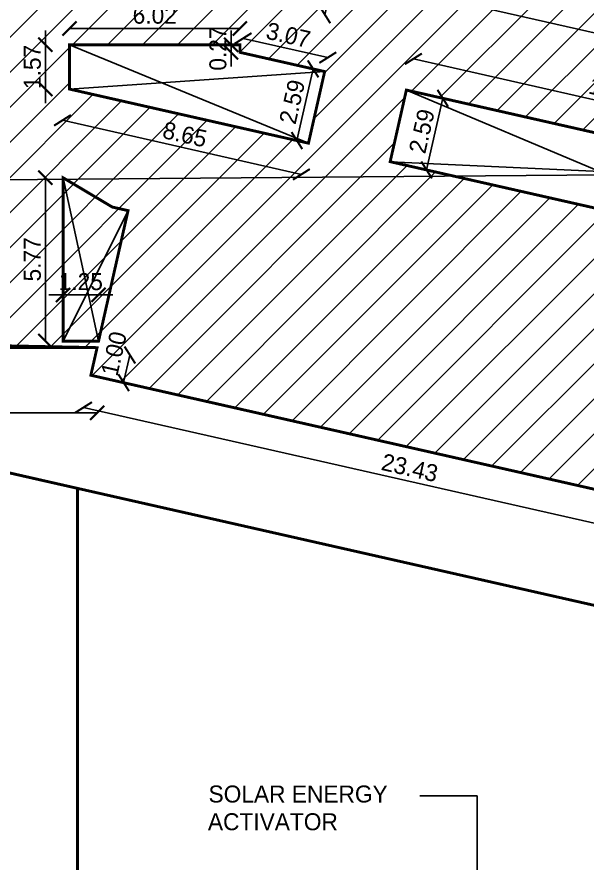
# Model space of a CAD drawing. Header units: metres. Extents: x 6101839 to 6102590, y -6659932 to -6659648.
# Drawn here: x 6101915.9 to 6101936.04, y -6659755.59 to -6659725.71 of the extents above; entities that cross this region are included whole.
import ezdxf

# ---------------------------------------------------------------- set-up
doc = ezdxf.new("R2010")
doc.units = ezdxf.units.M
doc.header["$LTSCALE"] = 500
doc.header["$MEASUREMENT"] = 0
doc.linetypes.add('DASHED2', pattern=[0.375, 0.25, -0.125])
doc.linetypes.add('HIDDEN', pattern=[0.375, 0.25, -0.125])
doc.layers.get('0').update_dxf_attribs({"linetype": 'CONTINUOUS'})
doc.layers.get('Defpoints').update_dxf_attribs({"linetype": 'CONTINUOUS'})
for name, color, linetype in [('Area', 3, 'CONTINUOUS'), ('BLK_1_FLR_0_BLT_UP_AREA_DEDUCT', 26, 'CONTINUOUS'), ('BLK_1_LVL_0_BLDG_FOOT_PRINT', 1, 'CONTINUOUS'), ('BLK_1_LVL_0_SIDE_SETBACK1', 171, 'CONTINUOUS'), ('HATCH', 15, 'CONTINUOUS'), ('ID', 3, 'CONTINUOUS'), ('PLANTATION_TREECOVER', 104, 'DASHED2'), ('railing', 14, 'CONTINUOUS'), ('TEXT', 4, 'CONTINUOUS')]:
    doc.layers.add(name, color=color, linetype=linetype)
for name, color, linetype, plot in [('BLK_1_COVERED_AREA', 140, 'CONTINUOUS', False), ('BLK_1_FLR_0_BLT_UP_AREA', 26, 'CONTINUOUS', False), ('BLK_1_MAX_HEIGHT_CAL_SET_BACK', 6, 'CONTINUOUS', False)]:
    doc.layers.add(name, color=color, linetype=linetype, plot=plot)
doc.layers.add('BLK_1_FIRE_TENDER_MOVEMENT', color=161, linetype='CONTINUOUS', lineweight=0)
doc.layers.add('DIST_EXIT', color=7, linetype='CONTINUOUS', lineweight=0)
doc.styles.add('GD', font='GOTHIC.TTF')
doc.styles.get("Standard").update_dxf_attribs({"font": 'GOTHIC.TTF'})
doc.dimstyles.new('Copy of 1-100-ID', dxfattribs={"dimtxt": 0.6, "dimasz": 0.5, "dimexe": 0, "dimexo": 0, "dimgap": 0.15, "dimtad": 1, "dimzin": 3, "dimdsep": 46, "dimtxsty": 'GD', "dimblk": 'ARCHTICK', "dimcen": 0, "dimse1": 1, "dimse2": 1, "dimclrd": 252, "dimclrt": 3, "dimadec": 0, "dimazin": 0, "dimtfac": 1, "dimtix": 1, "dimtmove": 2, "dimatfit": 3, "dimldrblk": 'ARCHTICK', "dimfxl": 0, "dimtolj": 1, "dimtzin": 0, "dimarcsym": 0})
doc.dimstyles.new('STANDARD$0', dxfattribs={"dimtxt": 7, "dimasz": 3, "dimexe": 3, "dimexo": 1, "dimgap": 1.5, "dimtad": 1, "dimdec": 1, "dimzin": 1, "dimdsep": 46, "dimlunit": 4, "dimtxsty": 'Standard', "dimblk": 'OBLIQUE', "dimcen": 0.09375, "dimdle": 1, "dimclrd": 8, "dimclre": 8, "dimclrt": 7, "dimadec": 1, "dimazin": 0, "dimtfac": 1, "dimtdec": 1, "dimtix": 1, "dimtmove": 2, "dimatfit": 3, "dimldrblk": 'ARCHTICK', "dimfxl": 1, "dimfrac": 2, "dimtolj": 1, "dimtzin": 0, "dimarcsym": 0})

# ---------------------------------------------------------------- blocks, each defined once
blk = doc.blocks.new('_ArchTick')
at = {"color": 0, "linetype": 'ByBlock', "const_width": 0.15}
blk.add_lwpolyline([(-0.5, -0.5), (0.5, 0.5)], dxfattribs=at)
blk = doc.blocks.new('*D1047')
at = {"layer": 'Defpoints', "color": 0, "transparency": 16777216}
for p in [(6101918.50892078, -6659738.359574659), (6101941.359259777, -6659743.529924727), (6101941.101442239, -6659744.669348181)]:
    blk.add_point(p, dxfattribs=at)
at = {"layer": 'ID', "color": 252, "lineweight": -2, "transparency": 16777216}
blk.add_line((6101918.251103243, -6659739.498998113), (6101941.101442239, -6659744.669348181), dxfattribs=at)
at = {"layer": 'ID', "color": 252, "lineweight": -2, "transparency": 16777216, "xscale": 0.5, "yscale": 0.5, "zscale": 0.5}
for p, rotation in [((6101918.251103243, -6659739.498998113), 167.2503667728539), ((6101941.101442239, -6659744.669348181), 347.2503667728539)]:
    blk.add_blockref('_ArchTick', p, dxfattribs=dict(at, rotation=rotation))
at = {"layer": 'ID', "color": 3, "transparency": 16777216, "insert": (6101929.778914399, -6659741.630548798), "char_height": 0.6, "attachment_point": 5, "rotation": 347.25036677285385, "style": 'GD'}
blk.add_mtext('\\A1;23.43', dxfattribs=at)
blk = doc.blocks.new('*D1048')
at = {"layer": 'Defpoints', "color": 0, "transparency": 16777216}
for p in [(6101918.729490223, -6659737.384769001), (6101918.508920781, -6659738.359574657), (6101919.668666575, -6659738.621990534)]:
    blk.add_point(p, dxfattribs=at)
at = {"layer": 'ID', "color": 252, "lineweight": -2, "transparency": 16777216}
blk.add_line((6101919.889236016, -6659737.647184878), (6101919.668666575, -6659738.621990534), dxfattribs=at)
at = {"layer": 'ID', "color": 252, "lineweight": -2, "transparency": 16777216, "xscale": 0.5, "yscale": 0.5, "zscale": 0.5}
for p, rotation in [((6101919.889236016, -6659737.647184878), 77.2503667692437), ((6101919.668666575, -6659738.621990534), 257.2503667692437)]:
    blk.add_blockref('_ArchTick', p, dxfattribs=dict(at, rotation=rotation))
at = {"layer": 'ID', "color": 3, "transparency": 16777216, "insert": (6101919.32602381, -6659737.597869765), "char_height": 0.6, "attachment_point": 5, "rotation": 77.25036676924367, "style": 'GD'}
blk.add_mtext('\\A1;1.00', dxfattribs=at)
blk = doc.blocks.new('*D1049')
at = {"layer": 'Defpoints', "color": 0, "transparency": 16777216}
for p in [(6101891.59762607, -6659737.384769), (6101918.729490222, -6659737.384769), (6101891.59762607, -6659739.687661247)]:
    blk.add_point(p, dxfattribs=at)
at = {"layer": 'ID', "color": 252, "lineweight": -2, "transparency": 16777216}
blk.add_line((6101918.729490222, -6659739.687661247), (6101891.59762607, -6659739.687661247), dxfattribs=at)
at = {"layer": 'ID', "color": 252, "lineweight": -2, "transparency": 16777216, "xscale": 0.5, "yscale": 0.5, "zscale": 0.5, "rotation": 180}
blk.add_blockref('_ArchTick', (6101891.59762607, -6659739.687661247), dxfattribs=at)
at = {"layer": 'ID', "color": 252, "lineweight": -2, "transparency": 16777216, "xscale": 0.5, "yscale": 0.5, "zscale": 0.5}
blk.add_blockref('_ArchTick', (6101918.729490222, -6659739.687661247), dxfattribs=at)
at = {"layer": 'ID', "color": 3, "transparency": 16777216, "insert": (6101905.163558146, -6659739.222569473), "char_height": 0.6, "attachment_point": 5, "style": 'GD'}
blk.add_mtext('\\A1;27.13', dxfattribs=at)
blk = doc.blocks.new('*D1073')
at = {"layer": 'Defpoints', "color": 0, "transparency": 16777216}
for p in [(6101923.77763635, -6659726.115889302), (6101917.757635058, -6659726.690094885), (6101923.77763635, -6659726.690094885)]:
    blk.add_point(p, dxfattribs=at)
at = {"layer": 'ID', "color": 252, "lineweight": -2, "transparency": 16777216}
blk.add_line((6101917.757635058, -6659726.115889302), (6101923.77763635, -6659726.115889302), dxfattribs=at)
at = {"layer": 'ID', "color": 252, "lineweight": -2, "transparency": 16777216, "xscale": 0.5, "yscale": 0.5, "zscale": 0.5, "rotation": 180}
blk.add_blockref('_ArchTick', (6101917.757635058, -6659726.115889302), dxfattribs=at)
at = {"layer": 'ID', "color": 252, "lineweight": -2, "transparency": 16777216, "xscale": 0.5, "yscale": 0.5, "zscale": 0.5}
blk.add_blockref('_ArchTick', (6101923.77763635, -6659726.115889302), dxfattribs=at)
at = {"layer": 'ID', "color": 3, "transparency": 16777216, "insert": (6101920.767635704, -6659725.650797528), "char_height": 0.6, "attachment_point": 5, "style": 'GD'}
blk.add_mtext('\\A1;6.02', dxfattribs=at)
blk = doc.blocks.new('*D1074')
at = {"layer": 'Defpoints', "color": 0, "transparency": 16777216}
for p in [(6101923.777636352, -6659726.690094889), (6101923.46689743, -6659726.958404384), (6101923.777636352, -6659726.958404384)]:
    blk.add_point(p, dxfattribs=at)
at = {"layer": 'ID', "color": 252, "lineweight": -2, "transparency": 16777216}
for p, q in [((6101923.46689743, -6659726.690094889), (6101923.46689743, -6659726.190094889)), ((6101923.46689743, -6659726.690094889), (6101923.46689743, -6659726.958404384)), ((6101923.46689743, -6659726.958404384), (6101923.46689743, -6659727.458404384))]:
    blk.add_line(p, q, dxfattribs=at)
at = {"layer": 'ID', "color": 252, "lineweight": -2, "transparency": 16777216, "xscale": 0.5, "yscale": 0.5, "zscale": 0.5}
for p, rotation in [((6101923.46689743, -6659726.690094889), 270), ((6101923.46689743, -6659726.958404384), 90)]:
    blk.add_blockref('_ArchTick', p, dxfattribs=dict(at, rotation=rotation))
at = {"layer": 'ID', "color": 3, "transparency": 16777216, "insert": (6101923.001805653, -6659726.824249635), "char_height": 0.6, "attachment_point": 5, "rotation": 90, "style": 'GD'}
blk.add_mtext('\\A1;0.27', dxfattribs=at)
blk = doc.blocks.new('*D1075')
at = {"layer": 'Defpoints', "color": 0, "transparency": 16777216}
for p in [(6101923.777636351, -6659726.958404381), (6101926.882869589, -6659727.143343337), (6101926.771440024, -6659727.635808768)]:
    blk.add_point(p, dxfattribs=at)
at = {"layer": 'ID', "color": 252, "lineweight": -2, "transparency": 16777216}
blk.add_line((6101923.889065917, -6659726.465938949), (6101926.882869589, -6659727.143343337), dxfattribs=at)
at = {"layer": 'ID', "color": 252, "lineweight": -2, "transparency": 16777216, "xscale": 0.5, "yscale": 0.5, "zscale": 0.5}
for p, rotation in [((6101923.889065917, -6659726.465938949), 167.2504409697773), ((6101926.882869589, -6659727.143343337), 347.2504409697773)]:
    blk.add_blockref('_ArchTick', p, dxfattribs=dict(at, rotation=rotation))
at = {"layer": 'ID', "color": 3, "transparency": 16777216, "insert": (6101925.488608823, -6659726.351016662), "char_height": 0.6, "attachment_point": 5, "rotation": 347.25044096977734, "style": 'GD'}
blk.add_mtext('\\A1;3.07', dxfattribs=at)
blk = doc.blocks.new('*D1076')
at = {"layer": 'Defpoints', "color": 0, "transparency": 16777216}
for p in [(6101926.363532866, -6659727.543511546), (6101926.771440023, -6659727.635808768), (6101926.198860752, -6659730.16632029)]:
    blk.add_point(p, dxfattribs=at)
at = {"layer": 'ID', "color": 252, "lineweight": -2, "transparency": 16777216}
blk.add_line((6101925.790953596, -6659730.074023069), (6101926.363532866, -6659727.543511546), dxfattribs=at)
at = {"layer": 'ID', "color": 252, "lineweight": -2, "transparency": 16777216, "xscale": 0.5, "yscale": 0.5, "zscale": 0.5}
for p, rotation in [((6101926.363532866, -6659727.543511546), 77.25036677163864), ((6101925.790953596, -6659730.074023069), 257.2503667716387)]:
    blk.add_blockref('_ArchTick', p, dxfattribs=dict(at, rotation=rotation))
at = {"layer": 'ID', "color": 3, "transparency": 16777216, "insert": (6101925.623618882, -6659728.706125651), "char_height": 0.6, "attachment_point": 5, "rotation": 77.25036677163864, "style": 'GD'}
blk.add_mtext('\\A1;2.59', dxfattribs=at)
blk = doc.blocks.new('*D1077')
at = {"layer": 'Defpoints', "color": 0, "transparency": 16777216}
for p in [(6101917.757635058, -6659728.256322723), (6101926.198860752, -6659730.166320289), (6101925.949546773, -6659731.268162304)]:
    blk.add_point(p, dxfattribs=at)
at = {"layer": 'ID', "color": 252, "lineweight": -2, "transparency": 16777216}
blk.add_line((6101917.508321078, -6659729.358164736), (6101925.949546773, -6659731.268162304), dxfattribs=at)
at = {"layer": 'ID', "color": 252, "lineweight": -2, "transparency": 16777216, "xscale": 0.5, "yscale": 0.5, "zscale": 0.5}
for p, rotation in [((6101917.508321078, -6659729.358164736), 167.2503667590829), ((6101925.949546773, -6659731.268162304), 347.2503667590829)]:
    blk.add_blockref('_ArchTick', p, dxfattribs=dict(at, rotation=rotation))
at = {"layer": 'ID', "color": 3, "transparency": 16777216, "insert": (6101921.831575584, -6659729.859539173), "char_height": 0.6, "attachment_point": 5, "rotation": 347.2503667590829, "style": 'GD'}
blk.add_mtext('\\A1;8.65', dxfattribs=at)
blk = doc.blocks.new('*D1078')
at = {"layer": 'Defpoints', "color": 0, "transparency": 16777216}
for p in [(6101916.902995855, -6659726.689983929), (6101917.75763506, -6659726.689983929), (6101917.75763506, -6659728.256322727)]:
    blk.add_point(p, dxfattribs=at)
at = {"layer": 'ID', "color": 252, "lineweight": -2, "transparency": 16777216}
for p, q in [((6101916.902995855, -6659726.689983929), (6101916.902995855, -6659726.189983929)), ((6101916.902995855, -6659728.256322727), (6101916.902995855, -6659726.689983929)), ((6101916.902995855, -6659728.256322727), (6101916.902995855, -6659728.756322727))]:
    blk.add_line(p, q, dxfattribs=at)
at = {"layer": 'ID', "color": 252, "lineweight": -2, "transparency": 16777216, "xscale": 0.5, "yscale": 0.5, "zscale": 0.5}
for p, rotation in [((6101916.902995855, -6659726.689983929), 270), ((6101916.902995855, -6659728.256322727), 90)]:
    blk.add_blockref('_ArchTick', p, dxfattribs=dict(at, rotation=rotation))
at = {"layer": 'ID', "color": 3, "transparency": 16777216, "insert": (6101916.445449965, -6659727.473153327), "char_height": 0.6, "attachment_point": 5, "rotation": 90, "style": 'GD'}
blk.add_mtext('\\A1;1.57', dxfattribs=at)
blk = doc.blocks.new('*D1079')
at = {"layer": 'Defpoints', "color": 0, "transparency": 16777216}
for p in [(6101929.658407728, -6659728.28904344), (6101929.085828459, -6659730.819554962), (6101930.373204673, -6659731.110849795)]:
    blk.add_point(p, dxfattribs=at)
at = {"layer": 'ID', "color": 252, "lineweight": -2, "transparency": 16777216}
blk.add_line((6101930.945783942, -6659728.580338272), (6101930.373204673, -6659731.110849795), dxfattribs=at)
at = {"layer": 'ID', "color": 252, "lineweight": -2, "transparency": 16777216, "xscale": 0.5, "yscale": 0.5, "zscale": 0.5}
for p, rotation in [((6101930.945783942, -6659728.580338272), 77.25036679169862), ((6101930.373204673, -6659731.110849795), 257.2503667916986)]:
    blk.add_blockref('_ArchTick', p, dxfattribs=dict(at, rotation=rotation))
at = {"layer": 'ID', "color": 3, "transparency": 16777216, "insert": (6101930.205869958, -6659729.742952377), "char_height": 0.6, "attachment_point": 5, "rotation": 77.25036679169858, "style": 'GD'}
blk.add_mtext('\\A1;2.59', dxfattribs=at)
blk = doc.blocks.new('*D1080')
at = {"layer": 'Defpoints', "color": 0, "transparency": 16777216}
for p in [(6101929.658407727, -6659728.289043439), (6101944.095516812, -6659730.397308151), (6101943.846181776, -6659731.499261179)]:
    blk.add_point(p, dxfattribs=at)
at = {"layer": 'ID', "color": 252, "lineweight": -2, "transparency": 16777216}
blk.add_line((6101929.907742764, -6659727.18709041), (6101944.095516812, -6659730.397308151), dxfattribs=at)
at = {"layer": 'ID', "color": 252, "lineweight": -2, "transparency": 16777216, "xscale": 0.5, "yscale": 0.5, "zscale": 0.5}
for p, rotation in [((6101929.907742764, -6659727.18709041), 167.2505676628828), ((6101944.095516812, -6659730.397308151), 347.2505676628828)]:
    blk.add_blockref('_ArchTick', p, dxfattribs=dict(at, rotation=rotation))
at = {"layer": 'ID', "color": 3, "transparency": 16777216, "insert": (6101937.104269857, -6659728.338574573), "char_height": 0.6, "attachment_point": 5, "rotation": 347.25056766288276, "style": 'GD'}
blk.add_mtext('\\A1;14.55', dxfattribs=at)
blk = doc.blocks.new('*D1083')
at = {"layer": 'Defpoints', "color": 0, "transparency": 16777216}
for p in [(6101926.483618243, -6659721.884546285), (6101925.691781398, -6659725.384546289), (6101926.781991359, -6659725.631194407)]:
    blk.add_point(p, dxfattribs=at)
at = {"layer": 'ID', "color": 252, "lineweight": -2, "transparency": 16777216}
blk.add_line((6101927.573828204, -6659722.131194403), (6101926.781991359, -6659725.631194407), dxfattribs=at)
at = {"layer": 'ID', "color": 252, "lineweight": -2, "transparency": 16777216, "xscale": 0.5, "yscale": 0.5, "zscale": 0.5}
for p, rotation in [((6101927.573828204, -6659722.131194403), 77.25206030744377), ((6101926.781991359, -6659725.631194407), 257.2520603074437)]:
    blk.add_blockref('_ArchTick', p, dxfattribs=dict(at, rotation=rotation))
at = {"layer": 'ID', "color": 3, "transparency": 16777216, "insert": (6101926.724282403, -6659723.778566156), "char_height": 0.6, "attachment_point": 5, "rotation": 77.25206030744374, "style": 'GD'}
blk.add_mtext('\\A1;3.59', dxfattribs=at)
blk = doc.blocks.new('*D1209')
at = {"layer": 'Defpoints', "color": 0, "transparency": 16777216}
for p in [(6101917.527634979, -6659731.384769001), (6101916.903513916, -6659737.154769002), (6101917.527634979, -6659737.154769002)]:
    blk.add_point(p, dxfattribs=at)
at = {"layer": 'ID', "color": 252, "lineweight": -2, "transparency": 16777216}
blk.add_line((6101916.903513916, -6659731.384769001), (6101916.903513916, -6659737.154769002), dxfattribs=at)
at = {"layer": 'ID', "color": 252, "lineweight": -2, "transparency": 16777216, "xscale": 0.5, "yscale": 0.5, "zscale": 0.5}
for p, rotation in [((6101916.903513916, -6659731.384769001), 90), ((6101916.903513916, -6659737.154769002), 270)]:
    blk.add_blockref('_ArchTick', p, dxfattribs=dict(at, rotation=rotation))
at = {"layer": 'ID', "color": 3, "transparency": 16777216, "insert": (6101916.445968026, -6659734.269769001), "char_height": 0.6, "attachment_point": 5, "rotation": 90, "style": 'GD'}
blk.add_mtext('\\A1;5.77', dxfattribs=at)
blk = doc.blocks.new('*D1210')
at = {"layer": 'Defpoints', "color": 0, "transparency": 16777216}
for p in [(6101918.781525529, -6659735.524521255), (6101917.527634977, -6659737.154768999), (6101918.781525529, -6659737.154768999)]:
    blk.add_point(p, dxfattribs=at)
at = {"layer": 'ID', "color": 252, "lineweight": -2, "transparency": 16777216}
for p, q in [((6101917.527634977, -6659735.524521255), (6101917.027634977, -6659735.524521255)), ((6101917.527634977, -6659735.524521255), (6101918.781525529, -6659735.524521255)), ((6101918.781525529, -6659735.524521255), (6101919.281525529, -6659735.524521255))]:
    blk.add_line(p, q, dxfattribs=at)
at = {"layer": 'ID', "color": 252, "lineweight": -2, "transparency": 16777216, "xscale": 0.5, "yscale": 0.5, "zscale": 0.5}
blk.add_blockref('_ArchTick', (6101917.527634977, -6659735.524521255), dxfattribs=at)
at = {"layer": 'ID', "color": 252, "lineweight": -2, "transparency": 16777216, "xscale": 0.5, "yscale": 0.5, "zscale": 0.5, "rotation": 180}
blk.add_blockref('_ArchTick', (6101918.781525529, -6659735.524521255), dxfattribs=at)
at = {"layer": 'ID', "color": 3, "transparency": 16777216, "insert": (6101918.154580253, -6659735.059429481), "char_height": 0.6, "attachment_point": 5, "style": 'GD'}
blk.add_mtext('\\A1;1.25', dxfattribs=at)
blk = doc.blocks.new('*D1272')
at = {"layer": 'BLK_1_MAX_HEIGHT_CAL_SET_BACK', "color": 0, "lineweight": -2, "transparency": 16777216}
for p, q in [((6101949.813629612, -6659735.903284122), (6101949.772618651, -6659730.993844363)), ((6101949.594128507, -6659731.175341658), (6101897.643197067, -6659731.609313306)), ((6101844.376823477, -6659736.784049553), (6101844.335812517, -6659731.874609793)), ((6101844.517309814, -6659732.053099936), (6101896.468241253, -6659731.61912829))]:
    blk.add_line(p, q, dxfattribs=at)
at = {"layer": 'BLK_1_MAX_HEIGHT_CAL_SET_BACK', "color": 0, "transparency": 16777216}
for points in [[(6101949.593877912, -6659731.145342702), (6101949.594379103, -6659731.205340613), (6101949.774122228, -6659731.173838083)], [(6101844.517059217, -6659732.023100982), (6101844.517560408, -6659732.08309889), (6101844.337316092, -6659732.054603512)]]:
    blk.add_solid(points, dxfattribs=at)
at = {"layer": 'Defpoints', "color": 0, "transparency": 16777216}
for p in [(6101844.337316092, -6659732.054603512), (6101949.814151688, -6659735.965781943), (6101844.377345554, -6659736.846547373)]:
    blk.add_point(p, dxfattribs=at)
at = {"layer": 'BLK_1_MAX_HEIGHT_CAL_SET_BACK', "color": 0, "transparency": 16777216, "insert": (6101897.05571916, -6659731.614220797), "char_height": 0.18, "attachment_point": 5}
blk.add_mtext('\\A1;105.4405', dxfattribs=at)
blk = doc.blocks.new('*D1318')
at = {"layer": 'Defpoints', "color": 0, "transparency": 16777216}
for p in [(6101928.799276901, -6659724.571044468), (6101948.242677012, -6659728.970414988), (6101948.242677012, -6659728.970414988)]:
    blk.add_point(p, dxfattribs=at)
at = {"layer": 'DIST_EXIT', "color": 0, "lineweight": -2, "transparency": 16777216}
for p, q in [((6101928.813069832, -6659724.510085423), (6101928.839000532, -6659724.39548242)), ((6101928.97483895, -6659724.610768101), (6101938.005327738, -6659726.654056104)), ((6101948.067114964, -6659728.930691354), (6101939.036626175, -6659726.887403352)), ((6101948.256469943, -6659728.909455943), (6101948.282400647, -6659728.79485294))]:
    blk.add_line(p, q, dxfattribs=at)
at = {"layer": 'DIST_EXIT', "color": 0, "transparency": 16777216}
for points in [[(6101928.981459555, -6659724.581507759), (6101928.968218342, -6659724.640028444), (6101928.799276901, -6659724.571044468)], [(6101948.073735568, -6659728.901431013), (6101948.060494358, -6659728.959951698), (6101948.242677012, -6659728.970414988)]]:
    blk.add_solid(points, dxfattribs=at)
at = {"layer": 'DIST_EXIT', "color": 0, "transparency": 16777216, "insert": (6101938.520976958, -6659726.770729727), "char_height": 0.18, "attachment_point": 5}
blk.add_mtext('\\A1;19.9349', dxfattribs=at)

msp = doc.modelspace()

# ---------------------------------------------------------------- hatches: boundary and pattern name
at = {"layer": 'HATCH'}
h = msp.add_hatch(dxfattribs=at)
h.set_pattern_fill('ANSI31', color=256, scale=7, style=0)
h.set_pattern_definition([(45, (6095962.435499999, -6653172.864735635), (-0.6187184335382291, 0.6187184335382291), [])])
h.paths.add_polyline_path([(6101930.487615943, -6659706.53323168), (6101929.139453762, -6659706.532763712), (6101917.297636348, -6659698.694763122), (6101917.297636348, -6659702.372419722), (6101914.208265107, -6659702.372419722), (6101915.322159119, -6659696.153677193), (6101895.409120873, -6659692.586848774), (6101894.505051993, -6659697.635380815), (6101892.339512248, -6659697.247491802), (6101892.927376624, -6659693.964288273), (6101888.832533655, -6659693.230824709), (6101888.24445142, -6659696.513989241), (6101886.078681068, -6659696.126058946), (6101887.05388716, -6659690.683902867), (6101867.140642148, -6659687.117131561), (6101866.16589106, -6659692.560335432), (6101864.000887672, -6659692.171509933), (6101864.975341737, -6659686.729215488), (6101856.574054885, -6659685.22438665), (6101855.505802862, -6659691.188315183), (6101856.982304107, -6659691.452784388), (6101856.555452188, -6659693.835849723), (6101855.079027767, -6659693.571629412), (6101854.345448853, -6659697.666438567), (6101855.821950133, -6659697.93090778), (6101855.395057405, -6659700.314200935), (6101853.229523536, -6659699.926312998), (6101852.319965183, -6659705.004272987), (6101861.410283279, -6659706.632520309), (6101862.228683857, -6659702.063491479), (6101862.228799955, -6659702.063512274), (6101864.39407639, -6659702.451209462), (6101863.575598684, -6659707.020369112), (6101883.488665325, -6659710.587174711), (6101884.316604915, -6659705.967256305), (6101886.481893231, -6659706.354887147), (6101885.882236436, -6659709.70196555), (6101889.977066497, -6659710.4354268), (6101890.576902253, -6659707.088084585), (6101892.742197428, -6659707.475716656), (6101891.91456717, -6659712.096417528), (6101911.597633777, -6659715.622025788), (6101911.597633777, -6659717.413219483), (6101891.597650073, -6659717.413291047), (6101891.597886821, -6659722.541723032), (6101889.397863813, -6659722.542033598), (6101889.397647983, -6659719.206617466), (6101885.237653476, -6659719.206616099), (6101885.237647984, -6659722.541891248), (6101883.038005752, -6659722.542033583), (6101883.037647993, -6659717.013257213), (6101862.807662191, -6659717.013257213), (6101862.807886858, -6659722.541897438), (6101860.608244622, -6659722.542033573), (6101860.607886863, -6659717.013188357), (6101852.07289239, -6659717.013188357), (6101852.07289239, -6659723.072033622), (6101853.57289239, -6659723.072033622), (6101853.572892354, -6659725.493025746), (6101852.07289239, -6659725.493257215), (6101852.07289239, -6659729.653256723), (6101853.57289239, -6659729.653257214), (6101853.57289239, -6659732.074480807), (6101851.372893755, -6659732.074480807), (6101851.37289239, -6659737.233257215), (6101860.607886863, -6659737.233257215), (6101860.608004812, -6659732.591578825), (6101862.807750246, -6659732.591440241), (6101862.807662191, -6659737.233257215), (6101883.037647984, -6659737.233257215), (6101883.037647984, -6659732.539527464), (6101885.237647984, -6659732.539527464), (6101885.237650072, -6659735.93989833), (6101889.397647983, -6659735.93989833), (6101889.397647983, -6659732.539026467), (6101891.597346247, -6659732.539026467), (6101891.597650073, -6659737.233223382), (6101911.827635867, -6659737.233257215), (6101911.827633778, -6659737.384769), (6101918.729490222, -6659737.384769), (6101918.508942827, -6659738.359579645), (6101941.35849807, -6659743.529752128), (6101942.012668587, -6659740.642798157), (6101945.426371655, -6659741.41521733), (6101946.08844523, -6659738.48918613), (6101949.014476429, -6659739.151259706), (6101949.786895599, -6659735.737556639), (6101946.860864397, -6659735.075483062), (6101948.847085123, -6659726.297389465), (6101945.433175703, -6659725.524923604), (6101946.134981537, -6659722.42329586), (6101938.568518838, -6659720.711410935), (6101938.568518838, -6659713.285471222), (6101932.817036423, -6659713.285471222), (6101932.050593178, -6659716.672763713), (6101930.487636353, -6659716.672763713)])
h.paths.add_polyline_path([(6101919.557636348, -6659704.502763713), (6101919.557636348, -6659702.900849173), (6101921.943925625, -6659704.502763713)], flags=16)
h.paths.add_polyline_path([(6101925.557614328, -6659721.882699703), (6101926.483618247, -6659721.882699703), (6101925.691781401, -6659725.382699703), (6101925.557614328, -6659725.382699703)], flags=16)
h.paths.add_polyline_path([(6101917.757635058, -6659726.688248297), (6101923.77763635, -6659726.688248297), (6101923.77763635, -6659726.956557793), (6101926.771440023, -6659727.633962179), (6101926.198860752, -6659730.164473702), (6101917.757635058, -6659728.254476137)], flags=16)
h.paths.add_polyline_path([(6101904.795474998, -6659708.074474663), (6101901.143581177, -6659707.420351641), (6101901.496206792, -6659705.451683262), (6101905.148100613, -6659706.105806286)], flags=16)
h.paths.add_polyline_path([(6101905.652355245, -6659703.290610507), (6101902.000461423, -6659702.636487488), (6101902.353087039, -6659700.667819112), (6101906.00498086, -6659701.32194213)], flags=16)
h.paths.add_polyline_path([(6101903.567647982, -6659724.143257213), (6101903.567647982, -6659726.143257215), (6101899.857633778, -6659726.143257215), (6101899.857633778, -6659724.143257213)], flags=16)
h.paths.add_polyline_path([(6101929.658407729, -6659728.28719685), (6101943.846181775, -6659731.497414593), (6101943.273648477, -6659734.027988807), (6101929.085828458, -6659730.81770837)], flags=16)
h.paths.add_polyline_path([(6101903.567647982, -6659729.003257214), (6101903.567647982, -6659731.003257214), (6101899.857633778, -6659731.003257214), (6101899.857633778, -6659729.003257214)], flags=16)
h.paths.add_polyline_path([(6101887.117647984, -6659721.236604298), (6101887.317646934, -6659723.186594066), (6101887.517647983, -6659721.236604732)], flags=16)
h.paths.add_polyline_path([(6101890.031277329, -6659699.469907062), (6101889.637539557, -6659699.399380762), (6101890.325163603, -6659695.560478605), (6101890.718897202, -6659695.631004153)], flags=16)
h.paths.add_polyline_path([(6101876.456507708, -6659702.998431431), (6101872.804613886, -6659702.34430841), (6101873.157239502, -6659700.375640034), (6101876.809133324, -6659701.029763055)], flags=16)
h.paths.add_polyline_path([(6101877.313387953, -6659698.214567278), (6101873.661494132, -6659697.560444255), (6101874.014119747, -6659695.591775877), (6101877.66601357, -6659696.245898901)], flags=16)
h.paths.add_polyline_path([(6101874.75301538, -6659724.143257213), (6101874.75301538, -6659726.129970574), (6101871.067647985, -6659726.129970574), (6101871.067647985, -6659724.143257213)], flags=16)
h.paths.add_polyline_path([(6101874.777662192, -6659729.003257214), (6101874.777662192, -6659731.003257214), (6101871.067647985, -6659731.003257214), (6101871.067647985, -6659729.003257214)], flags=16)
h.paths.add_polyline_path([(6101860.514005873, -6659696.861427258), (6101858.629817462, -6659696.320748426), (6101856.675102968, -6659696.173807383)], flags=16)
h.paths.add_polyline_path([(6101858.002880589, -6659727.373257214), (6101858.002880589, -6659727.773261456), (6101854.102839236, -6659727.773261456), (6101854.102880588, -6659727.773257213), (6101854.102881021, -6659727.373257214)], flags=16)

# ---------------------------------------------------------------- linework, layer by layer
at = {"layer": 'Area', "linetype": 'ByBlock'}
for p in [(6101930.132873985, -6659753.21819388), (6101932.163290609, -6659756.306205872)]:
    msp.add_line(p, (6101932.163290609, -6659753.21819388), dxfattribs=at)
at = {"layer": 'Area', "const_width": 0.1}
msp.add_lwpolyline([(6101914.208265107, -6659702.374266312), (6101917.297636348, -6659702.374266312), (6101917.297636348, -6659698.69660971), (6101929.139453762, -6659706.534610298), (6101930.487615943, -6659706.535078268), (6101930.487636353, -6659716.674610301), (6101932.050593178, -6659716.674610301), (6101932.817036423, -6659713.287317812), (6101938.568518836, -6659713.287317812), (6101938.568518836, -6659720.713257525), (6101946.134981537, -6659722.425142447), (6101945.433175703, -6659725.52677019), (6101948.848358403, -6659726.300589163), (6101946.860864397, -6659735.077329652), (6101949.786895599, -6659735.739403227), (6101949.014476429, -6659739.153106293), (6101946.088445229, -6659738.491032718), (6101945.426371655, -6659741.417063918), (6101942.012668587, -6659740.644644747), (6101941.35849807, -6659743.531598715), (6101918.508942827, -6659738.361426232), (6101918.729490222, -6659737.386615587), (6101911.827633777, -6659737.386615587)], dxfattribs=at)
at = {"layer": 'BLK_1_COVERED_AREA', "ltscale": 400, "const_width": 0.1}
msp.add_lwpolyline([(6101914.209733637, -6659702.374529353), (6101917.299104875, -6659702.374529353), (6101917.299104875, -6659698.696872748), (6101929.14092229, -6659706.534873337), (6101930.489084473, -6659706.535341308), (6101930.489104883, -6659716.674873341), (6101932.052061708, -6659716.674873341), (6101932.818504951, -6659713.287580853), (6101938.569987366, -6659713.287580853), (6101938.569987366, -6659720.713520568), (6101946.136450066, -6659722.425405487), (6101945.434644233, -6659725.527033231), (6101948.848358403, -6659726.300589163), (6101946.862332927, -6659735.077592694), (6101949.788364127, -6659735.739666269), (6101949.015944958, -6659739.153369334), (6101946.089913758, -6659738.491295759), (6101945.427840183, -6659741.417326959), (6101942.014137117, -6659740.644907788), (6101941.359966598, -6659743.531861758), (6101918.510411353, -6659738.361689274), (6101918.730958751, -6659737.386878627), (6101911.829102308, -6659737.386878627)], dxfattribs=at)
at = {"layer": 'BLK_1_FIRE_TENDER_MOVEMENT', "const_width": 0.1}
msp.add_lwpolyline([(6101940.692711297, -6659747.482328505), (6101941.32735443, -6659743.524808262), (6101918.508920792, -6659738.361421248), (6101918.729490222, -6659737.386615587), (6101851.372892387, -6659737.235103801), (6101851.372892389, -6659741.235113923), (6101913.725835768, -6659741.375370498), (6101913.724790565, -6659741.37998976)], close=True, dxfattribs=at)
at = {"layer": 'BLK_1_FLR_0_BLT_UP_AREA', "color": 26, "linetype": 'Continuous', "const_width": 0.1}
msp.add_lwpolyline([(6101945.434448983, -6659725.528123299), (6101948.848358403, -6659726.300589163), (6101946.862137677, -6659735.07868276), (6101949.788168881, -6659735.740756333), (6101949.015749705, -6659739.1544594), (6101946.089718509, -6659738.492385826), (6101945.427644933, -6659741.418417025), (6101942.013941867, -6659740.645997858), (6101941.359771351, -6659743.532951827), (6101918.510216105, -6659738.362779343), (6101918.730763502, -6659737.387968697), (6101911.828907055, -6659737.387968697)], dxfattribs=at)
at = {"layer": 'BLK_1_FLR_0_BLT_UP_AREA_DEDUCT', "color": 26, "linetype": 'Continuous', "const_width": 0.1}
for points in [[(6101917.758908335, -6659726.691337031), (6101917.758908335, -6659728.25767583), (6101926.200134032, -6659730.167673402), (6101926.772713303, -6659727.637161875), (6101923.778909627, -6659726.959757485), (6101923.778909627, -6659726.691447994), (6101917.758908335, -6659726.691447994)], [(6101929.659681003, -6659728.290396546), (6101929.087101732, -6659730.820908069), (6101943.274921753, -6659734.031188504), (6101943.847455049, -6659731.500614289), (6101929.659681003, -6659728.290396546)]]:
    msp.add_lwpolyline(points, dxfattribs=at)
msp.add_lwpolyline([(6101917.528909568, -6659737.157968733), (6101918.782800121, -6659737.157968733), (6101919.825539729, -6659732.549585704), (6101919.267765792, -6659732.423378098), (6101917.528909568, -6659731.387968735)], close=True, dxfattribs=at)
at = {"layer": 'BLK_1_LVL_0_BLDG_FOOT_PRINT', "ltscale": 400, "const_width": 0.1}
msp.add_lwpolyline([(6101914.208265107, -6659702.374266312), (6101917.297636345, -6659702.374266312), (6101917.297636345, -6659698.696609708), (6101929.139453761, -6659706.534610298), (6101930.487615943, -6659706.535078268), (6101930.487636353, -6659716.6746103), (6101932.050593178, -6659716.6746103), (6101932.817036421, -6659713.287317812), (6101938.568518835, -6659713.287317812), (6101938.568518835, -6659720.713257525), (6101946.134981536, -6659722.425142447), (6101945.433175703, -6659725.52677019), (6101948.848358403, -6659726.300589163), (6101946.860864397, -6659735.077329652), (6101949.786895597, -6659735.739403227), (6101949.014476428, -6659739.153106293), (6101946.088445228, -6659738.491032718), (6101945.426371653, -6659741.417063918), (6101942.012668587, -6659740.644644747), (6101941.35849807, -6659743.531598715), (6101918.508942825, -6659738.361426232), (6101918.729490221, -6659737.386615587), (6101911.827633777, -6659737.386615587)], dxfattribs=at)
at = {"layer": 'BLK_1_LVL_0_SIDE_SETBACK1', "const_width": 0.1}
msp.add_lwpolyline([(6101911.827633777, -6659737.386615587), (6101918.729490222, -6659737.386615587), (6101918.508920792, -6659738.361421248), (6101941.35849807, -6659743.531598715), (6101937.667991593, -6659766.343935752), (6101917.399452757, -6659762.372963087), (6101902.957354404, -6659782.533959965)], dxfattribs=at)
at = {"layer": 'PLANTATION_TREECOVER', "linetype": 'Continuous', "const_width": 0.1}
msp.add_lwpolyline([(6101889.237452758, -6659753.633963084), (6101868.161452759, -6659755.285963084), (6101858.734437369, -6659751.390917405), (6101851.372892395, -6659752.496080277), (6101851.372892389, -6659741.235113923), (6101913.725835768, -6659741.375370498), (6101918.039588657, -6659742.356348295), (6101918.039588657, -6659761.479341009), (6101902.957354402, -6659782.533959965), (6101888.470047917, -6659779.507749349), (6101886.077925597, -6659773.787806097)], close=True, dxfattribs=at)
at = {"layer": 'railing', "color": 252, "linetype": 'ByBlock'}
for p, q in [((6101917.757635058, -6659726.690094885), (6101926.198860752, -6659730.16632029)), ((6101917.757635058, -6659728.256322723), (6101926.771440023, -6659727.635808768)), ((6101929.658407727, -6659728.289043439), (6101943.273648475, -6659734.029835397)), ((6101943.846181775, -6659731.49926118), (6101929.085828458, -6659730.819554961)), ((6101918.781525529, -6659737.154768999), (6101917.527634977, -6659731.384768997)), ((6101917.527634977, -6659737.154768999), (6101919.824163774, -6659732.546349772))]:
    msp.add_line(p, q, dxfattribs=at)
at = {"layer": 'railing', "color": 252, "linetype": 'HIDDEN', "const_width": 0.1}
for points in [[(6101917.757635058, -6659726.689983925), (6101917.757635058, -6659728.256322723), (6101926.198860752, -6659730.16632029), (6101926.771440023, -6659727.635808768), (6101923.77763635, -6659726.95840438), (6101923.77763635, -6659726.690094885), (6101917.757635058, -6659726.690094885)], [(6101929.658407727, -6659728.289043439), (6101929.085828458, -6659730.819554961), (6101943.273648475, -6659734.029835397), (6101943.846181775, -6659731.49926118), (6101929.658407727, -6659728.289043439)], [(6101918.781525529, -6659737.154768999), (6101917.527634977, -6659737.154768999), (6101917.527634977, -6659731.384768997), (6101919.2664912, -6659732.420178364), (6101919.824163774, -6659732.546349772), (6101918.781525529, -6659737.154768999)]]:
    msp.add_lwpolyline(points, dxfattribs=at)

# ---------------------------------------------------------------- texts
at = {"layer": 'TEXT', "style": 'GD'}
for s, p in [('SOLAR ENERGY', (6101922.667904588, -6659753.450007416)), ('ACTIVATOR', (6101922.646733164, -6659754.429203993))]:
    msp.add_text(s, height=0.6, dxfattribs=at).set_placement(p)

# ---------------------------------------------------------------- dimensions: what is measured, and where the dimension line sits
at = {"layer": 'BLK_1_MAX_HEIGHT_CAL_SET_BACK', "color": 6}
dim = msp.add_aligned_dim(p1=(6101949.814151688, -6659735.965781943), p2=(6101844.377345554, -6659736.846547373), distance=-4.792111050203465, dimstyle='STANDARD$0', override={"dimtxt": 0.18, "dimasz": 0.18, "dimexe": 0.18, "dimexo": 0.0625, "dimgap": 0.09, "dimtad": 0, "dimtih": 1, "dimtoh": 1, "dimdec": 4, "dimzin": 0, "dimlunit": 2, "dimpost": '', "dimcen": 0.09, "dimdle": 0, "dimclrd": 0, "dimclre": 0, "dimclrt": 0, "dimadec": 0, "dimtdec": 4, "dimtix": 0, "dimtofl": 0, "dimtmove": 0, "dimfrac": 0}, dxfattribs=at)
dim.commit()
dim.dimension.update_dxf_attribs({"geometry": '*D1272', "text_midpoint": (6101897.05571916, -6659731.614220797)})
at = {"layer": 'DIST_EXIT'}
dim = msp.add_aligned_dim(p1=(6101928.799276901, -6659724.571044468), p2=(6101948.242677012, -6659728.970414988), distance=0, dimstyle='STANDARD$0', override={"dimtxt": 0.18, "dimasz": 0.18, "dimexe": 0.18, "dimexo": 0.0625, "dimgap": 0.09, "dimtad": 0, "dimtih": 1, "dimtoh": 1, "dimdec": 4, "dimzin": 0, "dimlunit": 2, "dimpost": '', "dimcen": 0.09, "dimdle": 0, "dimclrd": 0, "dimclre": 0, "dimclrt": 0, "dimadec": 0, "dimtdec": 4, "dimtix": 0, "dimtofl": 0, "dimtmove": 0, "dimfrac": 0}, dxfattribs=at)
dim.commit()
dim.dimension.update_dxf_attribs({"geometry": '*D1318', "text_midpoint": (6101938.520976958, -6659726.770729727)})
at = {"layer": 'ID'}
for p1, p2, distance, picture, middle in [((6101926.483618245, -6659721.884546287), (6101925.691781401, -6659725.384546291), 1.1177625177022386, '*D1083', (6101926.724282403, -6659723.778566156)), ((6101923.77763635, -6659726.95840438), (6101926.771440023, -6659727.635808768), 0.5049145956465201, '*D1075', (6101925.488608823, -6659726.351016662)), ((6101917.757635058, -6659728.256322723), (6101917.757635058, -6659726.689983925), 0.8546392032876611, '*D1078', (6101916.445449965, -6659727.473153327)), ((6101929.658407727, -6659728.289043439), (6101943.846181775, -6659731.49926118), 1.1298090272018, '*D1080', (6101937.104269857, -6659728.338574573)), ((6101926.198860752, -6659730.16632029), (6101926.771440023, -6659727.635808768), 0.4182188724127631, '*D1076', (6101925.623618882, -6659728.706125651)), ((6101917.757635058, -6659728.256322723), (6101926.198860752, -6659730.16632029), -1.1296961017701201, '*D1077', (6101921.831575584, -6659729.859539173)), ((6101929.658407727, -6659728.289043439), (6101929.085828458, -6659730.819554961), 1.3199205273093995, '*D1079', (6101930.205869958, -6659729.742952377)), ((6101917.527634977, -6659731.384768997), (6101917.527634977, -6659737.154768999), -0.6241210615262389, '*D1209', (6101916.445968026, -6659734.269769001)), ((6101917.527634977, -6659737.154768999), (6101918.781525529, -6659737.154768999), 1.6302477438002827, '*D1210', (6101918.154580253, -6659735.059429481)), ((6101918.508920781, -6659738.359574658), (6101941.359259779, -6659743.529924727), -1.168227585512167, '*D1047', (6101929.778914399, -6659741.630548798))]:
    dim = msp.add_aligned_dim(p1=p1, p2=p2, distance=distance, dimstyle='Copy of 1-100-ID', dxfattribs=at)
    dim.commit()
    dim.dimension.update_dxf_attribs({"geometry": picture, "text_midpoint": middle})
for base, p1, p2, picture, middle in [((6101923.77763635, -6659726.115889302), (6101917.757635058, -6659726.690094885), (6101923.77763635, -6659726.690094885), '*D1073', (6101920.767635704, -6659725.650797528)), ((6101891.59762607, -6659739.687661247), (6101918.729490222, -6659737.384769), (6101891.59762607, -6659737.384769), '*D1049', (6101905.163558146, -6659739.222569473))]:
    dim = msp.add_linear_dim(base=base, p1=p1, p2=p2, dimstyle='Copy of 1-100-ID', dxfattribs=at)
    dim.commit()
    dim.dimension.update_dxf_attribs({"geometry": picture, "text_midpoint": middle})
dim = msp.add_linear_dim(base=(6101923.46689743, -6659726.958404384), p1=(6101923.77763635, -6659726.690094885), p2=(6101923.77763635, -6659726.95840438), angle=90, dimstyle='Copy of 1-100-ID', dxfattribs=at)
dim.commit()
dim.dimension.update_dxf_attribs({"geometry": '*D1074', "text_midpoint": (6101923.001805653, -6659726.824249635)})
dim = msp.add_linear_dim(base=(6101919.668666575, -6659738.621990534), p1=(6101918.729490222, -6659737.384769), p2=(6101918.508920781, -6659738.359574658), angle=257.25036676924367, dimstyle='Copy of 1-100-ID', dxfattribs=at)
dim.commit()
dim.dimension.update_dxf_attribs({"geometry": '*D1048', "text_midpoint": (6101919.32602381, -6659737.597869765), "dimtype": 161})

doc.saveas('drawing.dxf')
